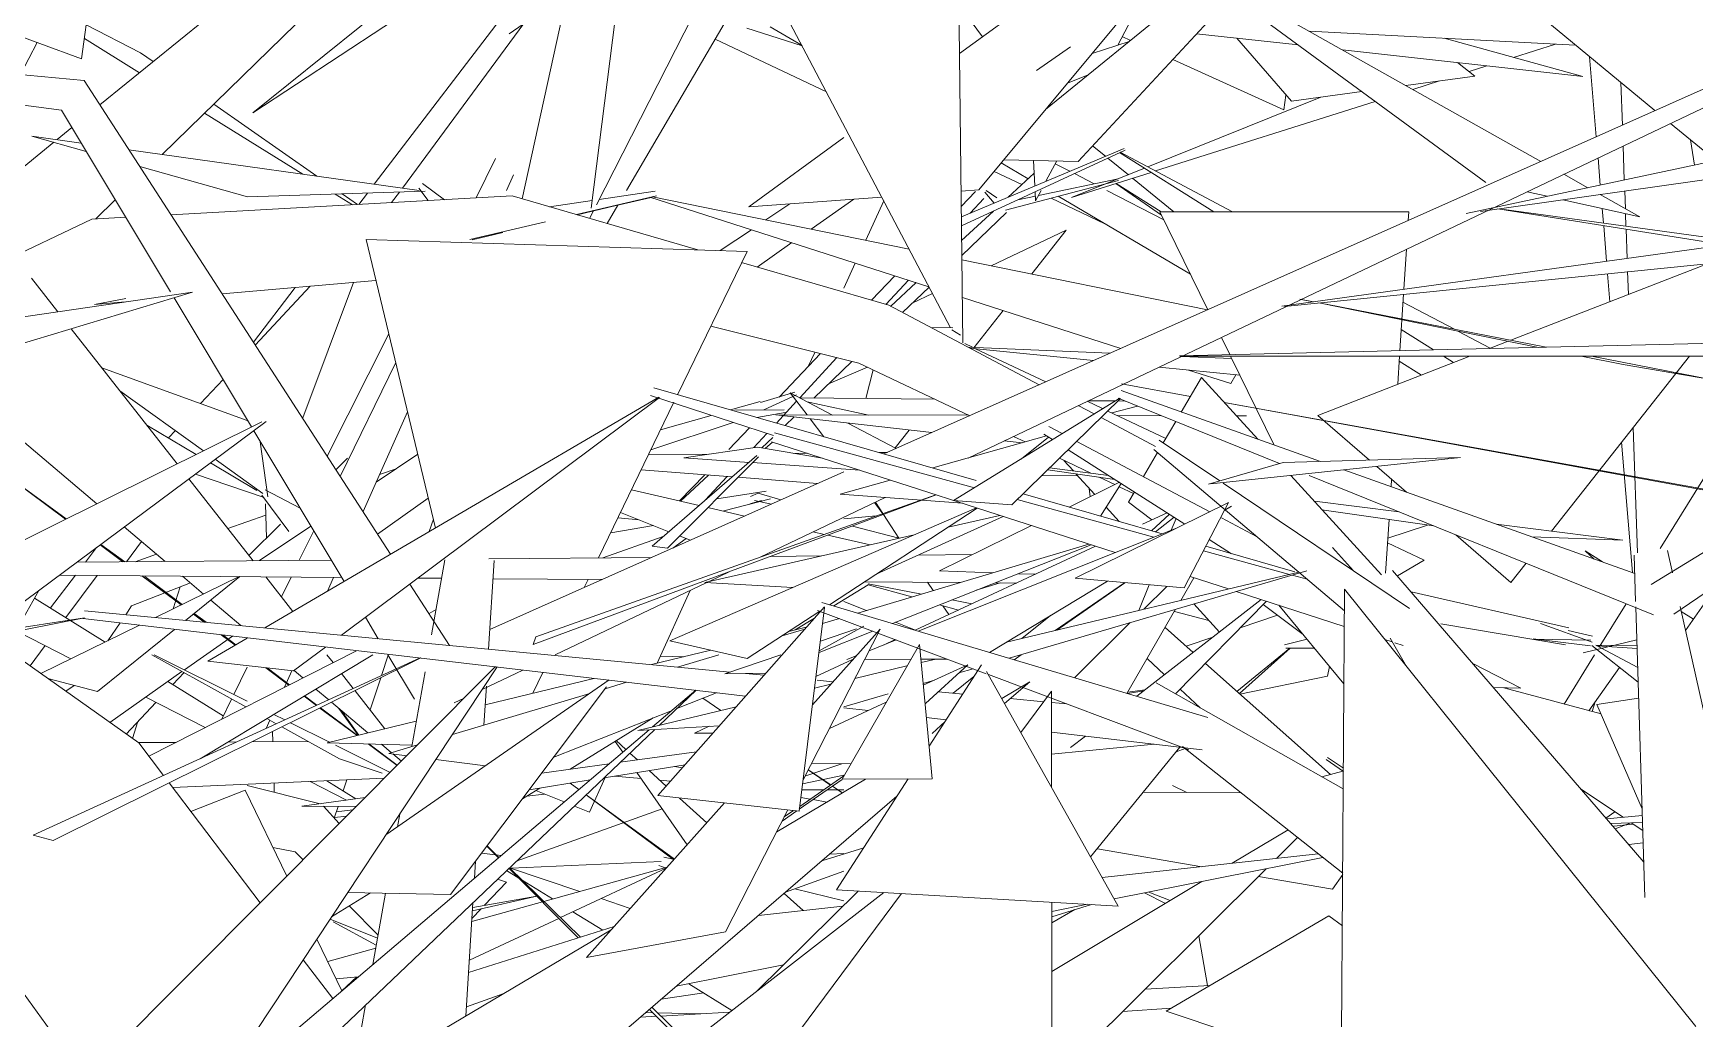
# Model space of a CAD drawing. Header units: millimetres. Extents: x 78096 to 288885, y -20632 to 149556.
# Drawn here: x 251106.8 to 251387.7, y 94520.3 to 94686.9 of the extents above; entities that cross this region are included whole.
import ezdxf

# ---------------------------------------------------------------- set-up
doc = ezdxf.new("R2010")
doc.units = ezdxf.units.MM
doc.layers.add('G-IMPT', color=8, linetype='Continuous', lineweight=9)
doc.layers.add('L-PLNT', color=71, linetype='Continuous', lineweight=9)

# ---------------------------------------------------------------- blocks, each defined once
blk = doc.blocks.new('ZZ-V - Tree Broadleaf 1 - 3dtree rotund SIMPLU-4826059-TOMH A-A')
at = {"layer": 'G-IMPT'}
for p, q in [((25717.16, 94688.39), (25554.16, 94615.78)), ((25415.14, 94673.89), (25325.73, 94685.54)), ((25418.95, 94678.91), (25326.8, 94687.66)), ((25718.11, 94686.41), (25568.38, 94615.09)), ((25418.95, 94678.91), (25470.75, 94598.82)), ((25415.14, 94673.89), (25433.52, 94643.21)), ((25652.57, 94656.45), (25697.34, 94665.91)), ((25731.56, 94667.6), (25655.01, 94656.79)), ((25696.26, 94651.12), (25657.95, 94657.21)), ((25699.46, 94651.57), (25659.03, 94657.1)), ((25761.51, 94654.85), (25621.86, 94640.73)), ((25714.79, 94653.69), (25621.43, 94640.77)), ((25359.49, 94631.82), (25437.24, 94643.13)), ((25362.41, 94620.52), (25437.24, 94643.13)), ((25434.14, 94642.19), (25447.22, 94620.35)), ((25626.8, 94641.52), (25624.46, 94641.97)), ((25626.74, 94641.51), (25624.71, 94641.92)), ((25664.81, 94633.79), (25627.66, 94641.32)), ((25666.11, 94633.82), (25628.91, 94641.1)), ((25713.04, 94634.91), (25604.1, 94632.38)), ((25746.13, 94632.33), (25604.17, 94632.31)), ((25679.12, 94630.89), (25672.05, 94632.32)), ((25693.92, 94628.38), (25673.76, 94632.32)), ((25693.92, 94628.38), (25679.12, 94630.89)), ((25605.98, 94625.5), (25594.32, 94627.63)), ((25594.32, 94627.63), (25605.99, 94625.52)), ((25611.69, 94624.49), (25706.27, 94607.41)), ((25706.05, 94607.28), (25611.71, 94624.46)), ((25448.96, 94621.22), (25319.15, 94556.7)), ((25401.45, 94585.4), (25449.72, 94621.28)), ((25447.61, 94619.71), (25462.88, 94594.22)), ((25547.4, 94612.77), (25487.54, 94586.1)), ((25593.2, 94611.47), (25581.86, 94613.12)), ((25592.12, 94612.16), (25582.15, 94613.41)), ((25554.36, 94608.41), (25533.23, 94598.35)), ((25641.23, 94605.99), (25626.92, 94607.79)), ((25647.11, 94603.61), (25628.21, 94606.36)), ((25679.07, 94601.23), (25657.66, 94603.92)), ((25663.66, 94601.79), (25679.07, 94601.23)), ((25514.92, 94598.3), (25487.36, 94598.07)), ((25543.59, 94598.54), (25535.02, 94598.47)), ((25569.15, 94598.76), (25559.93, 94598.68)), ((25462.47, 94594.9), (25414.76, 94595.3)), ((25460.71, 94597.84), (25417.71, 94597.48)), ((25479.95, 94597.88), (25477.69, 94585.18)), ((25488.26, 94597.78), (25487.33, 94582.78)), ((25528.11, 94595.91), (25524.6, 94594.23)), ((25411.27, 94592.7), (25407.76, 94586.36)), ((25431.01, 94588.13), (25445.16, 94595.05)), ((25445.29, 94595.04), (25436.11, 94587.64)), ((25474.01, 94593.79), (25480.72, 94583.41)), ((25479.4, 94594.76), (25475.36, 94594.8)), ((25506.48, 94594.54), (25488.07, 94594.69)), ((25524.2, 94594.04), (25498.57, 94581.83)), ((25567.02, 94594.04), (25550.9, 94594.17)), ((25573.8, 94593.98), (25569.77, 94592.73)), ((25576.56, 94593.96), (25572.97, 94593.99)), ((25411.64, 94578.65), (25428.33, 94586.81)), ((25466.5, 94588.18), (25468.68, 94584.55)), ((25428.19, 94566.93), (25402.79, 94584.92)), ((25434.22, 94586.12), (25421.2, 94575.64)), ((25538.06, 94585.76), (25541.03, 94586.48)), ((25601.68, 94586.43), (25606.43, 94582.21)), ((25429.89, 94564.68), (25465, 94582.52)), ((25467.78, 94581.83), (25438.54, 94564.25)), ((25470.31, 94581.83), (25474.81, 94574.32)), ((25514.86, 94580.17), (25524.9, 94582.59)), ((25598.64, 94581.19), (25601.59, 94578.45)), ((25476.58, 94578.96), (25474.32, 94566.3)), ((25493.09, 94579.23), (25486.23, 94575.96)), ((25608.51, 94580.37), (25629.65, 94561.58)), ((25412.81, 94577.82), (25421.2, 94575.64)), ((25486.95, 94576.52), (25486.54, 94569.95)), ((25486.75, 94573.39), (25505.11, 94577.82)), ((25595.32, 94575.28), (25598.07, 94575.72)), ((25595.34, 94575.5), (25598.31, 94575.91)), ((25604.23, 94576), (25607.6, 94572.87)), ((25483.2, 94574.51), (25481.48, 94573.69)), ((25460.01, 94566.94), (25475.08, 94570.58)), ((25432.36, 94561.42), (25428.19, 94566.93)), ((25460.01, 94566.94), (25474.37, 94566.55)), ((25509.59, 94563.66), (25522.47, 94565.43)), ((25605.07, 94565.97), (25603.55, 94565.42)), ((25496.31, 94561.82), (25507.71, 94563.4)), ((25506.85, 94561.05), (25520.54, 94563.25)), ((25448.71, 94539.88), (25433.31, 94560.17)), ((25494.2, 94559.02), (25504.5, 94560.67)), ((25455.73, 94556.22), (25466.45, 94557.7)), ((25464.96, 94556.2), (25455.73, 94556.22)), ((25472.29, 94554.89), (25471.9, 94552.72)), ((25613.05, 94546.57), (25622.47, 94552.22)), ((25620.51, 94547.4), (25624.08, 94550.95)), ((25543.65, 94546.97), (25550.73, 94549.21)), ((25591.06, 94544.15), (25627.59, 94548.18)), ((25628.35, 94547.57), (25593.08, 94540.54)), ((25485.11, 94546.91), (25484.93, 94544.05)), ((25547.4, 94545.23), (25537.49, 94541.67)), ((25582.55, 94509.63), (25618.76, 94545.66)), ((25582.53, 94528.28), (25607.92, 94543.5)), ((25469.9, 94541.51), (25467.75, 94529.45)), ((25484.68, 94539.93), (25483.49, 94520.75)), ((25532.93, 94537.75), (25547.21, 94539.32)), ((25588.58, 94539.64), (25582.52, 94538.44)), ((25483.95, 94528.1), (25508.54, 94535.88)), ((25419.12, 94510.17), (25403.18, 94532.23)), ((25460.99, 94523.7), (25456, 94530.28)), ((25537.15, 94529.39), (25519.05, 94525.79)), ((25466.54, 94522.65), (25460.1, 94486.54)), ((25489.92, 94524.56), (25483.58, 94522.28))]:
    blk.add_line(p, q, dxfattribs=at)
blk = doc.blocks.new('ZZ-V - Tree Broadleaf 1 - 3dtree rotund SIMPLU-4826034-TOMH A-A')
at = {"layer": 'G-IMPT'}
for p, q in [((25760.27, 94640.43), (25683.87, 94593.72)), ((25515.28, 94626.94), (25569.76, 94611.3)), ((25594.25, 94626.49), (25627.96, 94614.5)), ((25607.85, 94628.7), (25604.43, 94622.87)), ((25607.85, 94628.7), (25617.36, 94618.27)), ((25449.47, 94586.38), (25516.12, 94625.36)), ((25462.43, 94585.15), (25516.23, 94625.32)), ((25514.67, 94625.64), (25535.48, 94618.88)), ((25565.92, 94607.89), (25594.01, 94625.21)), ((25575.78, 94607.18), (25594.15, 94625.15)), ((25593.77, 94625.2), (25621.05, 94614.15)), ((25582.03, 94620.41), (25584.29, 94619.22)), ((25603.49, 94621.26), (25601.37, 94617.64)), ((25534.07, 94616.72), (25535.31, 94617.79)), ((25535.14, 94617.84), (25593.27, 94599.11)), ((25535.63, 94619.34), (25569.44, 94610.06)), ((25562.43, 94613.41), (25581.64, 94618.83)), ((25581.95, 94618.63), (25577.42, 94614.98)), ((25581.18, 94619.13), (25582.63, 94618.2)), ((25586.75, 94617.91), (25609.25, 94606.02)), ((25600.69, 94618.1), (25610.92, 94611.22)), ((25514.95, 94600.18), (25532.67, 94615.51)), ((25532.94, 94615.32), (25517.59, 94599.88)), ((25520.31, 94615.15), (25532.77, 94616.94)), ((25520.31, 94615.15), (25531.35, 94614.36)), ((25532.77, 94616.94), (25543.78, 94615.06)), ((25585.31, 94616.5), (25605.03, 94603.93)), ((25600.4, 94616), (25598.03, 94611.95)), ((25599.78, 94616.52), (25632, 94589.27)), ((25651.6, 94615.16), (25609.44, 94610.71)), ((25621.62, 94614.32), (25651.6, 94615.16)), ((25726.22, 94615.16), (25687.69, 94588.67)), ((25531.95, 94614.32), (25550.1, 94613.02)), ((25621.62, 94614.32), (25609.03, 94610.67)), ((25622.95, 94612.14), (25638.26, 94595.35)), ((25626.06, 94612.13), (25684.27, 94588.57)), ((25631.93, 94613.08), (25681.08, 94595.59)), ((25546.74, 94608.97), (25555.22, 94611.37)), ((25585.46, 94606.8), (25593.96, 94610.99)), ((25590.76, 94605.28), (25594.28, 94610.78)), ((25596.51, 94609.36), (25595.49, 94607.63)), ((25611.49, 94610.83), (25643.01, 94589.64)), ((25563, 94608.86), (25494.88, 94583.57)), ((25495.29, 94584.89), (25562.94, 94608.88)), ((25517.98, 94584.16), (25569.79, 94606.68)), ((25569.93, 94606.63), (25544.97, 94590.29)), ((25546.74, 94608.97), (25567.41, 94607.44)), ((25565.92, 94607.89), (25575.78, 94607.18)), ((25576.69, 94608.07), (25599.81, 94601.72)), ((25577.68, 94609.03), (25601.21, 94602.28)), ((25586.48, 94594.76), (25612.4, 94607.57)), ((25599.44, 94604.64), (25595.49, 94607.63)), ((25604.91, 94593.13), (25612.4, 94607.57)), ((25611.69, 94606.21), (25612.9, 94606.94)), ((25552.87, 94595.46), (25574.29, 94605.23)), ((25563.54, 94596), (25579.11, 94603.67)), ((25565, 94603.4), (25573.77, 94605.39)), ((25597.86, 94603.9), (25602.03, 94605.85)), ((25602.41, 94605.6), (25599.38, 94602.8)), ((25600.07, 94602.6), (25603.2, 94605.1)), ((25602.73, 94602.88), (25603.54, 94604.88)), ((25611.21, 94604.98), (25617.14, 94601.84)), ((25523.85, 94594.06), (25559.25, 94602.1)), ((25559.95, 94585.83), (25603.64, 94603.25)), ((25609.15, 94601.31), (25612.91, 94598.92)), ((25514.95, 94600.18), (25517.59, 94599.88)), ((25549.74, 94588.87), (25588.78, 94600.55)), ((25555.58, 94587.13), (25589.17, 94600.39)), ((25559.44, 94585.98), (25589.91, 94600.19)), ((25608.17, 94599.42), (25622.73, 94595.42)), ((25608.56, 94600.17), (25623.61, 94595.85)), ((25630, 94599.98), (25633.56, 94596)), ((25680.98, 94598.67), (25681.23, 94590.81)), ((25686.62, 94599.47), (25687.47, 94595.67)), ((25572.53, 94595.69), (25563.54, 94596)), ((25574.89, 94583.97), (25624.29, 94595.8)), ((25575.3, 94581.25), (25625.64, 94596.03)), ((25579.73, 94595.44), (25576.89, 94595.54)), ((25623.17, 94595.3), (25625.69, 94594.61)), ((25682.61, 94546.78), (25640.14, 94596.1)), ((25538.73, 94593.18), (25523.85, 94594.06)), ((25572.01, 94582.23), (25591.95, 94594.28)), ((25594.84, 94594.02), (25583.09, 94585.93)), ((25583.37, 94586), (25594.9, 94594.02)), ((25586.48, 94594.76), (25604.91, 94593.13)), ((25597.25, 94589.32), (25599, 94593.66)), ((25598.08, 94589.52), (25602, 94593.39)), ((25606.54, 94594.83), (25604.34, 94591.02)), ((25605.9, 94595.04), (25612.39, 94592.95)), ((25613.7, 94592.52), (25631.98, 94586.63)), ((25632.02, 94592.91), (25631.53, 94517.5)), ((25691.42, 94518.99), (25632.02, 94592.91)), ((25515.92, 94558.01), (25544.08, 94589.94)), ((25539.81, 94555.39), (25544.13, 94589.84)), ((25543.68, 94590.68), (25608.91, 94571.23)), ((25603.47, 94589.52), (25595.23, 94575.3)), ((25596.89, 94574.81), (25617.95, 94591.15)), ((25603.46, 94575.22), (25618.81, 94590.88)), ((25625.01, 94585.27), (25618.29, 94590.35)), ((25631.92, 94576.93), (25620.93, 94590.19)), ((25681.25, 94589.93), (25682.8, 94540.81)), ((25688.74, 94590), (25707.16, 94507.99)), ((25385.65, 94581.61), (25419, 94588.05)), ((25386.73, 94583.16), (25419, 94588.07)), ((25418.7, 94587.94), (25530.74, 94574.81)), ((25419, 94589.27), (25528.17, 94578.91)), ((25543.31, 94589.2), (25531.06, 94581.19)), ((25542.93, 94589.34), (25571.45, 94578.63)), ((25543.79, 94587.09), (25546.65, 94587.94)), ((25577.47, 94584.58), (25582.34, 94588.47)), ((25586.36, 94577.95), (25595.79, 94587.26)), ((25439.84, 94580.74), (25446.49, 94584.63)), ((25495.29, 94584.89), (25494.88, 94583.57)), ((25517.98, 94584.16), (25531.06, 94581.19)), ((25536.95, 94585.04), (25540.77, 94586.18)), ((25540.46, 94560.6), (25553.51, 94586.17)), ((25553.5, 94586.17), (25542.07, 94573.38)), ((25543.18, 94582.23), (25552.28, 94585.83)), ((25543.21, 94582.47), (25550.78, 94586.65)), ((25543.42, 94584.13), (25549.5, 94586.21)), ((25551.64, 94582.51), (25556.24, 94584.34)), ((25554.2, 94583.53), (25556.07, 94584.4)), ((25638.84, 94584.42), (25640.06, 94584.03)), ((25642.51, 94579.85), (25639.72, 94584.61)), ((25640.54, 94583.87), (25641.96, 94583.41)), ((25410.35, 94551.34), (25475.77, 94581.3)), ((25413.71, 94550.45), (25475.89, 94581.29)), ((25454.32, 94579.09), (25459.74, 94583.13)), ((25519.28, 94579.75), (25526.23, 94581.83)), ((25527.28, 94578.61), (25536.72, 94581.83)), ((25560.14, 94583.58), (25547.09, 94560.79)), ((25547.91, 94581.02), (25549.46, 94581.64)), ((25550.89, 94581.04), (25558.71, 94581.08)), ((25562.31, 94560.86), (25560.14, 94583.58)), ((25560.38, 94581.09), (25564.84, 94581.11)), ((25560.44, 94580.51), (25562.91, 94581.1)), ((25576.17, 94580.99), (25577.38, 94581.83)), ((25413, 94504.04), (25488.48, 94579.82)), ((25439.76, 94505.75), (25488.77, 94579.78)), ((25439.84, 94580.74), (25454.32, 94579.09)), ((25527.28, 94578.61), (25534.18, 94578.72)), ((25530.76, 94578.66), (25533.87, 94578.37)), ((25542.67, 94578.15), (25548.83, 94581.03)), ((25549.25, 94577.83), (25558.05, 94579.94)), ((25568.32, 94580.13), (25560.8, 94576.67)), ((25561.2, 94573.57), (25568.32, 94580.13)), ((25561.79, 94566.36), (25570.67, 94580.14)), ((25566.83, 94578.76), (25569.23, 94579.46)), ((25593.75, 94539.34), (25571.52, 94579.02)), ((25571.81, 94578.49), (25605.68, 94565.77)), ((25661.84, 94576.16), (25653.7, 94580.35)), ((25469.95, 94551.36), (25507.7, 94577.58)), ((25480.88, 94541.28), (25507.25, 94576.39)), ((25507.01, 94576.08), (25510.64, 94577.17)), ((25515.05, 94569.64), (25522.38, 94575.86)), ((25522.4, 94575.86), (25516.14, 94569.9)), ((25542.42, 94576.19), (25545.18, 94576.85)), ((25542.89, 94577.51), (25545.54, 94577.26)), ((25560.77, 94576.98), (25562.7, 94577.55)), ((25563.36, 94575.57), (25567.47, 94575.18)), ((25565.86, 94575.33), (25569.38, 94578.13)), ((25574.07, 94574.46), (25578.83, 94577.28)), ((25574.56, 94573.59), (25578.83, 94577.28)), ((25577.31, 94568.68), (25582.48, 94575.65)), ((25582.5, 94559.42), (25582.48, 94575.65)), ((25600.17, 94577.08), (25631.8, 94559.14)), ((25661.84, 94576.16), (25657.22, 94576.27)), ((25481.2, 94568.36), (25504.43, 94575.31)), ((25512.54, 94569.04), (25529.15, 94573.02)), ((25519.12, 94572.73), (25525.84, 94575.39)), ((25554.53, 94573.79), (25544.94, 94569.37)), ((25547.4, 94573.05), (25554.85, 94575.24)), ((25547.4, 94572.86), (25551.48, 94572.38)), ((25575.51, 94574.42), (25581.17, 94573.88)), ((25582.49, 94573.76), (25585.07, 94573.51)), ((25674.69, 94573.45), (25681.74, 94574.47)), ((25674.69, 94573.45), (25682.33, 94555.77)), ((25498.34, 94564.53), (25518.33, 94572.42)), ((25512.54, 94569.04), (25526.35, 94569.84)), ((25561.32, 94571.23), (25564.67, 94570.84)), ((25564.49, 94570.55), (25562.29, 94568.52)), ((25427.46, 94495.22), (25514.48, 94569.15)), ((25515.41, 94569.2), (25435.93, 94493.49)), ((25522.12, 94568.57), (25524.63, 94569.74)), ((25522.12, 94568.57), (25525.23, 94568.56)), ((25582.49, 94568.75), (25607.93, 94565.77)), ((25585.71, 94566.13), (25588.22, 94568.08)), ((25470.47, 94565.14), (25475.31, 94566.59)), ((25473.48, 94564.76), (25470.47, 94565.14)), ((25582.5, 94565.04), (25599.91, 94566.71)), ((25589.1, 94547.64), (25604.19, 94566.21)), ((25604.64, 94566.3), (25631.71, 94544.92)), ((25629.14, 94564.44), (25631.82, 94562.68)), ((25486.78, 94563.05), (25478.4, 94564.13)), ((25548.57, 94563.39), (25541.94, 94563.49)), ((25628.21, 94561.18), (25631.71, 94562.15)), ((25628.92, 94564.13), (25631.82, 94562.07)), ((25536.03, 94551.9), (25551.05, 94560.81)), ((25539.85, 94555.71), (25547.09, 94560.75)), ((25547.4, 94561.36), (25539.91, 94556.2)), ((25546.15, 94542.1), (25558.23, 94560.84)), ((25562.31, 94560.86), (25547.09, 94560.79)), ((25527.22, 94556.77), (25503.87, 94530.65)), ((25503.96, 94512.79), (25556.33, 94557.9)), ((25515.92, 94558.01), (25539.81, 94555.39)), ((25527.39, 94534.98), (25537.91, 94555.59)), ((25536.94, 94553.69), (25539.44, 94555.43)), ((25538.87, 94555.49), (25537.31, 94554.41)), ((25682.37, 94554.65), (25676.3, 94554.11)), ((25682.4, 94553.48), (25676.98, 94553.32)), ((25410.35, 94551.34), (25413.71, 94550.45)), ((25532.65, 94524.95), (25549.81, 94541.89)), ((25546.15, 94542.1), (25593.75, 94539.34)), ((25463.52, 94541.64), (25480.88, 94541.28)), ((25518.19, 94513.73), (25554.15, 94541.64)), ((25531.1, 94506.44), (25557.11, 94541.47)), ((25582.56, 94506.95), (25582.52, 94539.99)), ((25601.88, 94521.59), (25629.35, 94537.69)), ((25629.35, 94537.69), (25631.65, 94536.01)), ((25472.98, 94514.52), (25508.02, 94535.3)), ((25527.39, 94534.98), (25503.87, 94530.65)), ((25601.88, 94521.59), (25669.57, 94498.96))]:
    blk.add_line(p, q, dxfattribs=at)
blk = doc.blocks.new('ZZ-V - Tree Broadleaf 2 - 3dtree rotund SIMPLU-4826084-TOMH A-A')
at = {"layer": 'G-IMPT'}
for p, q in [((25487.65, 94728.43), (25421.62, 94674.79)), ((25481.84, 94714.86), (25432.14, 94666.43)), ((25570.2, 94660.44), (25599.96, 94696.28)), ((25581.46, 94674), (25608.77, 94696.23)), ((25500.79, 94694.5), (25493.02, 94658.9)), ((25583.81, 94695.75), (25566.91, 94683.46)), ((25510.65, 94660.34), (25529.46, 94692.47)), ((25586.99, 94665.24), (25612.92, 94693.18)), ((25593.67, 94684.89), (25597.82, 94692.77)), ((25419.29, 94688.32), (25428.5, 94683.59)), ((25408.19, 94679.93), (25411, 94685.35)), ((25418.98, 94686), (25428.3, 94680.22)), ((25613.81, 94686.08), (25623.04, 94675.4)), ((25667.7, 94685.08), (25660.61, 94682.83)), ((25430.63, 94682.11), (25428.5, 94683.59)), ((25673.46, 94682.93), (25674.58, 94669.42)), ((25654.07, 94679.68), (25642.4, 94678.07)), ((25654.07, 94679.68), (25651.1, 94681.95)), ((25656.1, 94681.4), (25653.07, 94680.44)), ((25634.93, 94677.04), (25623.04, 94675.4)), ((25648.05, 94678.85), (25643.56, 94677.42)), ((25678.74, 94678.58), (25678.99, 94671.38)), ((25458.26, 94662.77), (25440.87, 94674.94)), ((25627.99, 94676.08), (25598.76, 94664.31)), ((25637.18, 94675.39), (25600.07, 94663.62)), ((25416.89, 94670.96), (25414.38, 94668.92)), ((25439.3, 94673.41), (25455.94, 94663.1)), ((25413.83, 94668.47), (25370.72, 94633.45)), ((25547.4, 94669.27), (25531.31, 94657.56)), ((25690.5, 94668.89), (25691.2, 94664.61)), ((25594.78, 94667.44), (25567.24, 94655.87)), ((25594.93, 94667.12), (25567.26, 94654.34)), ((25574.42, 94665.52), (25586.99, 94665.24)), ((25579.42, 94665.41), (25579.66, 94661.09)), ((25581.55, 94661.88), (25583.36, 94665.32)), ((25609.92, 94656.74), (25594, 94666.75)), ((25613.06, 94656.73), (25594.09, 94666.78)), ((25674.88, 94665.82), (25675.26, 94661.24)), ((25679.12, 94667.84), (25679.32, 94662.1)), ((25579.54, 94663.24), (25575.18, 94659.2)), ((25598.23, 94664.09), (25585.88, 94659.12)), ((25599.34, 94663.39), (25585.88, 94659.12)), ((25461.41, 94659.71), (25464.33, 94657.9)), ((25465.15, 94657.95), (25462.58, 94659.75)), ((25570.2, 94660.44), (25567.19, 94660.22)), ((25567.22, 94657.61), (25569.63, 94660.13)), ((25571.23, 94660.02), (25572.77, 94658.19)), ((25571.41, 94660.32), (25573.23, 94659.1)), ((25574.69, 94656.99), (25593.8, 94661.99)), ((25579.72, 94660.11), (25579.8, 94658.57)), ((25579.8, 94658.57), (25580.74, 94660.34)), ((25593.74, 94662.3), (25580.28, 94659.48)), ((25593.34, 94661.48), (25601.1, 94656.16)), ((25601.01, 94656.74), (25593.42, 94661.51)), ((25679.39, 94660.24), (25679.5, 94657.23)), ((25424.22, 94658.72), (25420.93, 94655.51)), ((25507.37, 94654.74), (25509.19, 94657.85)), ((25553.78, 94659.22), (25531.31, 94657.56)), ((25551.08, 94651.92), (25554.12, 94658.59)), ((25568.73, 94656.49), (25571.04, 94658.99)), ((25579.76, 94659.37), (25576.8, 94658.75)), ((25675.59, 94657.27), (25675.79, 94654.81)), ((25572.65, 94656.85), (25567.29, 94651.88)), ((25574.87, 94656.59), (25567.32, 94649.32)), ((25675.83, 94654.37), (25676.32, 94648.37)), ((25679.53, 94656.39), (25679.6, 94654.28)), ((25584.94, 94653.59), (25572.28, 94647.6)), ((25584.94, 94653.59), (25579.14, 94646.21)), ((25679.62, 94653.77), (25679.8, 94648.85)), ((25547.4, 94643.83), (25549.32, 94648.05)), ((25552.06, 94641.76), (25556.02, 94645.9)), ((25676.5, 94646.26), (25676.89, 94641.52)), ((25679.88, 94646.6), (25680.01, 94642.74)), ((25447.88, 94634.19), (25457.17, 94644.15)), ((25464.51, 94644.78), (25455.91, 94621.91)), ((25554.48, 94641.05), (25558.29, 94645.17)), ((25559.6, 94644.75), (25555.25, 94640.72)), ((25561.8, 94644), (25557.3, 94639.68)), ((25562.37, 94642.91), (25559.02, 94641.33)), ((25650.6, 94636.86), (25641.9, 94641.47)), ((25574.29, 94640.03), (25569.33, 94633.71)), ((25470.44, 94636.11), (25460.03, 94615.41)), ((25647.07, 94633.38), (25641.6, 94636.82)), ((25656.65, 94633.65), (25651.17, 94636.55)), ((25536.43, 94625.41), (25543.45, 94632.75)), ((25539.92, 94625.28), (25546.19, 94632.07)), ((25541.37, 94630.57), (25542.45, 94632.95)), ((25650.46, 94631.24), (25648.76, 94632.32)), ((25421.96, 94630.32), (25446.49, 94621.45)), ((25548.74, 94631.44), (25542.29, 94625.23)), ((25544.76, 94627.61), (25551.37, 94630.45)), ((25552.34, 94629.99), (25551.12, 94625.15)), ((25645.01, 94629.12), (25641.26, 94631.48)), ((25424.98, 94626.47), (25439.11, 94616.32)), ((25438.63, 94624.29), (25442.43, 94628.35)), ((25539.11, 94626.2), (25533.28, 94624.48)), ((25541.18, 94622.37), (25538.29, 94626.14)), ((25538.29, 94626.14), (25545.46, 94622.36)), ((25533.21, 94624.66), (25528.19, 94623.23)), ((25537.31, 94623.25), (25528.95, 94623.21)), ((25539.37, 94625.77), (25533.86, 94623.23)), ((25535.98, 94621), (25539.39, 94624.7)), ((25562.78, 94625.03), (25539.97, 94625.26)), ((25551.63, 94622.35), (25541.18, 94624.62)), ((25593.24, 94624.74), (25588.74, 94624.78)), ((25597.03, 94623.88), (25592.66, 94622.72)), ((25594.94, 94624.72), (25593.73, 94624.74)), ((25429.53, 94620.67), (25437.87, 94615.71)), ((25528.65, 94621.1), (25514.76, 94616.49)), ((25524.93, 94622.31), (25516.4, 94619.87)), ((25537.47, 94622.8), (25532.66, 94621.95)), ((25568.51, 94622.32), (25535.89, 94622.38)), ((25535.89, 94622.38), (25562.27, 94619.39)), ((25538.97, 94622.04), (25537.45, 94620.58)), ((25544, 94618.7), (25541.67, 94621.73)), ((25548.04, 94621.01), (25556.23, 94616.7)), ((25601.05, 94622.25), (25593.63, 94622.26)), ((25615.43, 94622.22), (25613.75, 94622.22)), ((25433.21, 94618.48), (25434.38, 94619.72)), ((25448.73, 94617.84), (25449.98, 94608.52)), ((25527.96, 94616.56), (25531.44, 94620.19)), ((25532.15, 94616.85), (25534.35, 94619.24)), ((25535.38, 94618.58), (25533.54, 94616.81)), ((25558.43, 94619.83), (25556.05, 94616.79)), ((25574.5, 94618), (25577.5, 94617.66)), ((25678.86, 94617.77), (25680.68, 94595.73)), ((25680.81, 94620.25), (25681.57, 94599.06)), ((25441.12, 94614.89), (25449.17, 94609.1)), ((25463.49, 94615.07), (25461.51, 94613.11)), ((25524.44, 94615.74), (25514.34, 94615.64)), ((25541.15, 94615.9), (25538.95, 94615.88)), ((25554.74, 94616.04), (25553.31, 94616.02)), ((25437.76, 94612.39), (25449.24, 94608.49)), ((25440.29, 94614.27), (25448.14, 94609.61)), ((25468.89, 94612.29), (25471.71, 94613.29)), ((25528.51, 94611.91), (25513.12, 94613.12)), ((25519.61, 94607.83), (25523.87, 94612.27)), ((25524.52, 94612.22), (25519.74, 94607.79)), ((25523.92, 94607.94), (25527.65, 94611.98)), ((25449.57, 94609.73), (25455.45, 94606.62)), ((25522.91, 94607.07), (25511.47, 94609.7)), ((25534.25, 94609.51), (25525.89, 94608.22)), ((25542.93, 94610.78), (25529.48, 94611.83)), ((25449, 94608.82), (25453.56, 94602.65)), ((25449.6, 94607.36), (25449.78, 94601.57)), ((25530.61, 94605.29), (25524.4, 94606.72)), ((25534.99, 94608.17), (25527.08, 94606.14)), ((25531.49, 94607.36), (25533.44, 94607.89)), ((25532.89, 94609.13), (25531.6, 94608.56)), ((25535.13, 94607.3), (25532.25, 94607.91)), ((25536.75, 94608.02), (25532.89, 94609.13)), ((25553.99, 94605.67), (25552.55, 94607.55)), ((25443.26, 94603.15), (25449.66, 94605.43)), ((25452.17, 94603.93), (25446.8, 94598.64)), ((25477.29, 94602.65), (25477.98, 94604.74)), ((25515.19, 94603.67), (25507.96, 94602.47)), ((25509.18, 94604.98), (25512.78, 94604.63)), ((25509.62, 94605.89), (25517.78, 94602.63)), ((25547.4, 94604.83), (25552.85, 94605.3)), ((25556.69, 94601.52), (25548.84, 94603.6)), ((25506.61, 94598.23), (25516.86, 94601.84)), ((25518.46, 94599.88), (25520.7, 94601.47)), ((25519.61, 94601.91), (25521.4, 94601.19)), ((25544.07, 94602.19), (25542.21, 94602.62)), ((25551.81, 94600.41), (25544.67, 94602.05)), ((25427.59, 94597.57), (25431.17, 94598.84)), ((25672.68, 94599.38), (25674.25, 94598.02)), ((25672.68, 94599.38), (25675.64, 94597.52)), ((25415.87, 94588.11), (25421.17, 94595.24)), ((25426.96, 94590.08), (25436.9, 94594)), ((25521.42, 94592.72), (25515.82, 94580.4)), ((25551.51, 94593.68), (25545.69, 94590.08)), ((25551.5, 94593.8), (25560.48, 94592.08)), ((25558.88, 94591.6), (25551.51, 94593.68)), ((25425.97, 94588.61), (25426.96, 94590.08)), ((25547.4, 94590.81), (25551.18, 94589.3)), ((25566.75, 94589.39), (25563.57, 94590.28)), ((25565.63, 94591.1), (25569.02, 94590.45)), ((25422.98, 94584.2), (25425.03, 94587.22)), ((25477.25, 94588.78), (25478.45, 94589.46)), ((25542.4, 94588.04), (25539.15, 94586.03)), ((25556.11, 94587.34), (25559.48, 94585.99)), ((25609.09, 94587.63), (25603.27, 94589.17)), ((25688.93, 94589.15), (25690.99, 94587.86)), ((25409.82, 94579.94), (25412.36, 94583.37)), ((25469.21, 94578.3), (25470.36, 94581.75)), ((25435.83, 94578.81), (25433.95, 94576.81)), ((25467.29, 94572.5), (25469.08, 94577.91)), ((25431.09, 94573.78), (25426.06, 94568.43)), ((25526.58, 94572.4), (25523.52, 94574.47)), ((25526.59, 94572.4), (25523.52, 94574.47)), ((25673.9, 94572.22), (25674.4, 94573.88)), ((25515.15, 94571.17), (25501.13, 94562.49)), ((25450.78, 94568.83), (25450.83, 94567.13)), ((25510.01, 94565.35), (25508.73, 94567.19)), ((25508.91, 94567.31), (25510.55, 94565.81)), ((25511.22, 94565.21), (25512.48, 94564.06)), ((25520.91, 94549.71), (25512.39, 94561.94)), ((25514.44, 94562.27), (25517.35, 94559.63)), ((25545.14, 94559.8), (25541.36, 94562.36)), ((25545.16, 94559.82), (25541.37, 94562.38)), ((25451.05, 94560.15), (25451.1, 94558.57)), ((25462.74, 94558.81), (25463.36, 94560.68)), ((25495.98, 94559.3), (25493.06, 94557.49)), ((25495.3, 94558.88), (25500.11, 94556.95)), ((25502.57, 94559.03), (25501.09, 94560.12)), ((25501.13, 94560.13), (25502.6, 94559.06)), ((25507.03, 94561.08), (25504.37, 94555.23)), ((25547.1, 94558.47), (25545.44, 94559.6)), ((25547.13, 94558.49), (25545.46, 94559.62)), ((25605.37, 94558.56), (25602.93, 94559.72)), ((25461.22, 94554.23), (25461.88, 94556.2)), ((25501.82, 94556.26), (25504.37, 94555.23)), ((25518.62, 94547.15), (25503.79, 94558.13)), ((25503.83, 94558.17), (25518.75, 94547.3)), ((25519.57, 94557.61), (25524.2, 94553.39)), ((25489, 94547.51), (25487.04, 94549.48)), ((25489.08, 94547.57), (25487.08, 94549.53)), ((25502.48, 94533.96), (25490.77, 94545.73)), ((25502.84, 94534.07), (25490.86, 94545.82)), ((25467.33, 94541.56), (25460.78, 94537.51)), ((25495.48, 94541), (25484.59, 94538.54)), ((25495.46, 94541.02), (25484.63, 94539.13)), ((25537.28, 94541.49), (25540.48, 94538.58)), ((25460.54, 94537.14), (25468.54, 94533.89)), ((25468.34, 94532.76), (25461.06, 94536.69)), ((25608.85, 94525.89), (25607.38, 94534.33)), ((25521.21, 94516.07), (25514.92, 94522.23)), ((25520.69, 94515.67), (25514.51, 94521.88))]:
    blk.add_line(p, q, dxfattribs=at)
blk = doc.blocks.new('ZZ-V - Tree Broadleaf 2 - 3dtree rotund SIMPLU-4826109-TOMH A-A')
at = {"layer": 'G-IMPT'}
for p, q in [((25556.24, 94757.32), (25505.56, 94657.92)), ((25516.99, 94753.93), (25504.65, 94657.35)), ((25418.52, 94682.59), (25345.79, 94709.33)), ((25418.52, 94682.59), (25421.62, 94705.75)), ((25530.45, 94703.53), (25565.42, 94637.12)), ((25498.48, 94701.33), (25467.99, 94661.41)), ((25478.43, 94698.4), (25447.45, 94673.46)), ((25567.5, 94634.58), (25566.75, 94697.03)), ((25655.91, 94661.65), (25608.29, 94696.59)), ((25665.22, 94665.25), (25608.36, 94697.19)), ((25447.45, 94673.46), (25480.03, 94694.87)), ((25500.6, 94693.62), (25490.81, 94686.83)), ((25566.81, 94691.71), (25570.8, 94686.29)), ((25663.11, 94691.46), (25684.49, 94673.84)), ((25493.28, 94688.54), (25472.75, 94660.74)), ((25534.94, 94687.98), (25540.31, 94684.82)), ((25544.42, 94677), (25525.62, 94685.9)), ((25540.33, 94684.78), (25531, 94687.76)), ((25595.63, 94685.53), (25589.34, 94683.49)), ((25595.85, 94685.7), (25594.44, 94686.34)), ((25607.02, 94686.83), (25624.18, 94684.93)), ((25671.06, 94684.9), (25626.02, 94687.27)), ((25648.84, 94686.07), (25672.32, 94679.61)), ((25579.94, 94680.6), (25585.67, 94684.63)), ((25621.75, 94673.95), (25602.98, 94682.47)), ((25631.66, 94684.1), (25672.32, 94679.61)), ((25588.7, 94679.89), (25585.2, 94678.49)), ((25622.12, 94676.46), (25621.75, 94673.95)), ((25687.14, 94671.66), (25694.77, 94665.37)), ((25419.31, 94666.92), (25410.09, 94669.52)), ((25418.46, 94668.35), (25410.09, 94669.52)), ((25475.61, 94660.34), (25426.51, 94667.22)), ((25488.48, 94665.76), (25485.21, 94659.06)), ((25591.62, 94666.11), (25589.44, 94667.88)), ((25595.48, 94662.98), (25592.03, 94665.78)), ((25446.59, 94659.23), (25428.36, 94664.37)), ((25491.54, 94662.97), (25490.37, 94660.34)), ((25577.49, 94661.34), (25572.8, 94663.56)), ((25573.99, 94665), (25578.55, 94662.32)), ((25585.59, 94663.57), (25583.11, 94664.85)), ((25589.7, 94661.45), (25586.37, 94663.17)), ((25673.15, 94660.8), (25669.11, 94663.07)), ((25446.59, 94659.23), (25476.61, 94660.2)), ((25466.83, 94659.89), (25465.36, 94657.96)), ((25472.25, 94660.06), (25470.93, 94658.27)), ((25475.53, 94660.69), (25477.1, 94658.61)), ((25476.13, 94661.5), (25479.88, 94658.76)), ((25515.47, 94660.22), (25506.02, 94658.82)), ((25601.49, 94655.36), (25591.84, 94660.34)), ((25603.17, 94656.74), (25596.2, 94662.39)), ((25662.88, 94660.1), (25666.28, 94659.35)), ((25433.63, 94656.21), (25491.33, 94659.4)), ((25491.33, 94659.4), (25522.72, 94650.28)), ((25504.81, 94658.64), (25497.6, 94657.57)), ((25502.18, 94656.24), (25515.69, 94659.4)), ((25515.69, 94659.4), (25502.31, 94656.21)), ((25514.79, 94659.14), (25503.24, 94656.47)), ((25514.58, 94659.21), (25561.77, 94644.06)), ((25558.41, 94650.43), (25515.02, 94659.26)), ((25538.24, 94658.08), (25534.2, 94655.36)), ((25541.84, 94653.8), (25549.05, 94658.87)), ((25591.52, 94654.7), (25582.4, 94659.01)), ((25583.63, 94659.34), (25605.98, 94646.19)), ((25668.92, 94658.76), (25681.95, 94655.85)), ((25681.95, 94655.85), (25675.21, 94659.64)), ((25375.14, 94634.09), (25420.27, 94655.47)), ((25420.27, 94655.47), (25425.98, 94655.79)), ((25484.13, 94652.04), (25496.94, 94655.02)), ((25505.04, 94656.88), (25504.44, 94655.72)), ((25600.81, 94656.74), (25642.87, 94656.72)), ((25600.81, 94656.74), (25608.92, 94640.17)), ((25642.87, 94656.72), (25642.78, 94655.25)), ((25531.01, 94650.02), (25466.62, 94652.02)), ((25478.34, 94603.26), (25466.62, 94652.02)), ((25489.73, 94653.21), (25484.54, 94651.98)), ((25531.74, 94653.7), (25526.48, 94650.16)), ((25532.7, 94647.38), (25538.57, 94651.51)), ((25531.01, 94650.02), (25519.27, 94625.8)), ((25608.87, 94640.15), (25567.33, 94648.61)), ((25642.47, 94650.38), (25642.04, 94643.62)), ((25530.09, 94648.14), (25554.98, 94640.91)), ((25693.47, 94647.97), (25660.11, 94635)), ((25410.06, 94645.5), (25414.52, 94639.82)), ((25442.26, 94642.87), (25468.28, 94645.1)), ((25454.64, 94643.93), (25447.57, 94634.67)), ((25420.68, 94641.03), (25426.02, 94642.09)), ((25420.68, 94641.03), (25425.9, 94641.48)), ((25554.98, 94640.91), (25580.39, 94627.47)), ((25567.41, 94642.24), (25594.23, 94633.63)), ((25641.98, 94642.77), (25641.37, 94633.24)), ((25524.88, 94637.37), (25549.89, 94631.15)), ((25416.77, 94636.94), (25434.67, 94614.11)), ((25565.81, 94637.12), (25562.06, 94637.16)), ((25567.1, 94635.85), (25565.62, 94636.78)), ((25569.11, 94633.82), (25567.82, 94634.43)), ((25611.22, 94635.49), (25612.65, 94632.58)), ((25659.68, 94634.83), (25656.51, 94633.6)), ((25592.37, 94632.8), (25568.32, 94633.85)), ((25589.6, 94631.57), (25568.69, 94633.66)), ((25581.52, 94627.97), (25569.66, 94633.56)), ((25612.98, 94631.9), (25604.45, 94632.27)), ((25612.77, 94632.31), (25620.14, 94617.28)), ((25653.23, 94632.32), (25627.5, 94622.31)), ((25641.31, 94632.32), (25641.01, 94627.57)), ((25667.02, 94602.75), (25690.32, 94632.32)), ((25685.4, 94599.79), (25705.53, 94632.33)), ((25395.04, 94629.4), (25421.09, 94607.37)), ((25471.62, 94631.22), (25462.24, 94611.99)), ((25549.89, 94631.15), (25568.67, 94622.24)), ((25614.35, 94629.1), (25600.66, 94630.46)), ((25605.63, 94629.97), (25612.78, 94627.67)), ((25613.64, 94629.17), (25612.78, 94627.67)), ((25518.66, 94624.54), (25505.91, 94598.23)), ((25587.01, 94623.96), (25589.69, 94622.55)), ((25591.13, 94623.44), (25588.51, 94624.68)), ((25473.62, 94622.88), (25466.09, 94606.03)), ((25590.86, 94621.93), (25600.09, 94617.05)), ((25601.82, 94618.41), (25591.99, 94623.04)), ((25636.25, 94614.73), (25627.5, 94622.31)), ((25576.05, 94618.74), (25578.01, 94617.81)), ((25475.34, 94615.74), (25468.32, 94611.01)), ((25583.83, 94615.05), (25589.13, 94612.54)), ((25580.79, 94612.08), (25586.88, 94612.15)), ((25586.19, 94612.9), (25584.57, 94614.7)), ((25589.79, 94608.93), (25586.62, 94612.43)), ((25642.5, 94609.32), (25637.48, 94613.67)), ((25406.7, 94611.52), (25415.9, 94604.79)), ((25406.7, 94611.52), (25415.82, 94604.75)), ((25436.66, 94611.57), (25447.51, 94597.73)), ((25588.87, 94609.95), (25589, 94608.55)), ((25590.56, 94611.86), (25593.19, 94610.61)), ((25593.94, 94610.25), (25596.36, 94609.11)), ((25639.98, 94611.5), (25639.9, 94610.24)), ((25468.54, 94602.24), (25477.13, 94608.29)), ((25552.71, 94607.62), (25556.7, 94601.52)), ((25593.93, 94604.37), (25591.73, 94606.79)), ((25457.28, 94603.58), (25448.61, 94597.74)), ((25639.55, 94604.71), (25638.97, 94595.63)), ((25646.03, 94603.76), (25639.34, 94601.54)), ((25425.73, 94603.45), (25432.63, 94597.61)), ((25428.64, 94600.99), (25426.1, 94597.55)), ((25457.75, 94602.79), (25455.31, 94597.8)), ((25645.5, 94597.82), (25639.29, 94600.75)), ((25660.16, 94594.04), (25650.85, 94602.09)), ((25421.06, 94599.98), (25419.17, 94597.49)), ((25421.65, 94600.41), (25425.51, 94597.55)), ((25421.76, 94600.5), (25425.8, 94597.55)), ((25417.47, 94595.27), (25413.25, 94589.75)), ((25428.7, 94595.18), (25435.34, 94590.25)), ((25435.57, 94595.12), (25439.14, 94592.1)), ((25645.5, 94597.82), (25640.95, 94595.16)), ((25660.16, 94594.04), (25662.72, 94597.29)), ((25429.23, 94595.04), (25435.52, 94590.33)), ((25435.18, 94593.32), (25434.01, 94589.59)), ((25449.64, 94595.01), (25454.23, 94589.16)), ((25453.93, 94594.97), (25452.3, 94591.62)), ((25461.13, 94594.91), (25460.08, 94592.58)), ((25504.13, 94594.56), (25503.47, 94593.2)), ((25561.54, 94594.09), (25562.46, 94592.68)), ((25669.92, 94586.36), (25643.26, 94592.48)), ((25695.2, 94593.83), (25689.65, 94585.96)), ((25422.5, 94583.96), (25410.57, 94591.42)), ((25440.36, 94591.07), (25445.46, 94586.76)), ((25564.13, 94590.12), (25565.11, 94588.62)), ((25610.88, 94585.66), (25606.56, 94590.43)), ((25675.09, 94583.14), (25679.62, 94590.45)), ((25437.42, 94588.7), (25439.25, 94587.35)), ((25437.56, 94588.81), (25439.56, 94587.32)), ((25620.7, 94588.53), (25614.4, 94586.38)), ((25669.4, 94583.53), (25648.32, 94587.04)), ((25673.9, 94583.97), (25665.17, 94587.12)), ((25407.55, 94585.84), (25416.72, 94581.14)), ((25435.89, 94579.28), (25444, 94584.98)), ((25442.14, 94585.2), (25444.48, 94583.46)), ((25442.44, 94585.16), (25444.61, 94583.53)), ((25609.78, 94584.8), (25605.25, 94583.26)), ((25621.85, 94583.53), (25625.68, 94584.45)), ((25673.59, 94583.33), (25663.92, 94584.51)), ((25673.67, 94584.31), (25663.95, 94584.49)), ((25673.94, 94584.95), (25669.84, 94585.96)), ((25681.43, 94584.36), (25672.36, 94582.16)), ((25681.43, 94584.35), (25672.36, 94582.16)), ((25430.37, 94581.83), (25446.28, 94573.01)), ((25430.77, 94581.83), (25446.49, 94574)), ((25459.97, 94581.83), (25461.02, 94580.5)), ((25520.32, 94581.49), (25516.37, 94581.62)), ((25622.8, 94582.93), (25613.83, 94575.64)), ((25614.24, 94575.27), (25622.84, 94582.93)), ((25622.09, 94582.92), (25626.91, 94582.97)), ((25669.13, 94573.5), (25674.29, 94581.83)), ((25681.66, 94577.18), (25673.82, 94583.42)), ((25674.49, 94583.46), (25681.58, 94579.68)), ((25674.51, 94583.45), (25681.46, 94583.34)), ((25681.48, 94582.9), (25674.67, 94583.36)), ((25423.28, 94570.4), (25435.49, 94578.99)), ((25446.49, 94579.72), (25444.24, 94575.12)), ((25449.65, 94579.62), (25453.57, 94576.71)), ((25449.88, 94579.6), (25453.67, 94576.76)), ((25454.06, 94579.12), (25452.82, 94576.33)), ((25454.43, 94579.17), (25455.93, 94577.91)), ((25462.47, 94578.64), (25464.45, 94576.12)), ((25496.5, 94578.83), (25494.81, 94575.33)), ((25629.5, 94579.84), (25629.15, 94578.23)), ((25678.52, 94579.68), (25673.33, 94572.37)), ((25417.28, 94576.66), (25415.83, 94575.68)), ((25442.47, 94571.48), (25433.12, 94577.33)), ((25458.14, 94576.04), (25460.3, 94574.21)), ((25464.74, 94575.75), (25469.79, 94569.3)), ((25614.33, 94575.19), (25629.15, 94578.23)), ((25675.4, 94571.82), (25658.93, 94576.23)), ((25429.35, 94574.67), (25439.41, 94569.52)), ((25443.87, 94574.35), (25442.2, 94570.94)), ((25456.12, 94574.82), (25458.22, 94573.26)), ((25456.2, 94574.87), (25458.29, 94573.3)), ((25458.81, 94572.82), (25465.08, 94568.16)), ((25458.89, 94572.85), (25465.14, 94568.18)), ((25460.79, 94573.8), (25466.92, 94568.61)), ((25462.03, 94572.75), (25465.28, 94568.21)), ((25428.05, 94570.54), (25427.15, 94567.66)), ((25450.33, 94570.76), (25449.71, 94569.36)), ((25449.83, 94571.04), (25451.43, 94570.15)), ((25451.01, 94571.75), (25452.88, 94570.82)), ((25453.82, 94570.34), (25460.44, 94567.05)), ((25465.39, 94568.24), (25462.48, 94572.36)), ((25434.49, 94567.02), (25428.12, 94566.98)), ((25444.74, 94567.09), (25443.25, 94567.08)), ((25456.8, 94567.18), (25447.3, 94567.11)), ((25452.38, 94569.63), (25462.13, 94564.22)), ((25461.45, 94566.54), (25470.68, 94561.94)), ((25462.13, 94564.22), (25469.34, 94561.84)), ((25466.98, 94566.75), (25471.86, 94563.13)), ((25467.05, 94566.75), (25471.87, 94563.14)), ((25469.19, 94566.69), (25470.88, 94565.27)), ((25471.12, 94565.06), (25472.57, 94563.84)), ((25520.07, 94562.72), (25518.74, 94562.96)), ((25540.39, 94560.03), (25547.4, 94561.47)), ((25547.05, 94563.41), (25540.81, 94561.28)), ((25433.9, 94559.4), (25469.7, 94560.96)), ((25436.99, 94555.33), (25446.18, 94558.92)), ((25453.19, 94544.38), (25446.18, 94558.92)), ((25446.49, 94559.71), (25458.83, 94556.65)), ((25457.18, 94560.41), (25463.32, 94557.27)), ((25464.87, 94557.48), (25459.98, 94560.54)), ((25513.1, 94560.92), (25508.59, 94561.33)), ((25518.08, 94560.46), (25516.24, 94560.63)), ((25543.96, 94558.99), (25540.26, 94559.02)), ((25547.4, 94558.97), (25544.55, 94558.99)), ((25614.53, 94558.5), (25598.02, 94558.61)), ((25679.11, 94554.36), (25671.93, 94559.19)), ((25459.39, 94556.21), (25462.08, 94553.31)), ((25516.67, 94555.79), (25492.01, 94546.91)), ((25496.79, 94558.28), (25493.8, 94557.95)), ((25541.68, 94557.42), (25540.1, 94557.7)), ((25544.51, 94556.93), (25542.18, 94557.34)), ((25463.33, 94554.56), (25461.26, 94554.33)), ((25461.56, 94555.26), (25464.37, 94555.61)), ((25677.71, 94555.3), (25676.21, 94554.22)), ((25677.52, 94552.88), (25680.82, 94553.21)), ((25680.44, 94553.42), (25677.78, 94552.4)), ((25682.45, 94552.11), (25680.5, 94553.42)), ((25450.86, 94549.23), (25454.63, 94548.54)), ((25454.63, 94548.54), (25455.98, 94547.18)), ((25489.47, 94547.9), (25486.15, 94548.29)), ((25516.95, 94547.62), (25518.5, 94547.25)), ((25544.98, 94548.12), (25547.4, 94548.23)), ((25607.87, 94546), (25590.25, 94549.04)), ((25680.07, 94549.74), (25682.51, 94550.02)), ((25492.41, 94544.08), (25490.37, 94545.35)), ((25502.74, 94541.82), (25490.87, 94545.83)), ((25491.13, 94545.74), (25516.5, 94546.86)), ((25496.66, 94540.13), (25517.53, 94545.93)), ((25499.46, 94537.39), (25517.35, 94545.73)), ((25516.09, 94546.19), (25517.36, 94545.74)), ((25629.98, 94542.19), (25631.71, 94544.7)), ((25486.65, 94539.48), (25490.36, 94543.36)), ((25488.82, 94543.87), (25490.36, 94543.36)), ((25498.12, 94540.54), (25493.02, 94543.7)), ((25539.11, 94542.25), (25547.4, 94540.24)), ((25629.98, 94542.19), (25617.45, 94544.35)), ((25463.76, 94539.36), (25468.64, 94534.45)), ((25484.48, 94536.75), (25496.41, 94540.06)), ((25511.28, 94538.94), (25506.35, 94540.6)), ((25589.26, 94539.6), (25582.52, 94537.53)), ((25598.18, 94541.56), (25601.75, 94539.8)), ((25602.52, 94540.26), (25598.94, 94541.71)), ((25484.08, 94530.22), (25499.2, 94537.27)), ((25484.51, 94537.24), (25486.08, 94538.88)), ((25506.61, 94535.26), (25501.59, 94538.38)), ((25586.44, 94538.74), (25582.53, 94536.49)), ((25462.53, 94525.01), (25458.31, 94533.77)), ((25460.13, 94529.98), (25468.25, 94532.24)), ((25461.55, 94527.05), (25465.29, 94527.36)), ((25464.97, 94527.33), (25462.53, 94525.01)), ((25528.45, 94521.69), (25521.18, 94526.21)), ((25609.26, 94525.92), (25598.31, 94525.31)), ((25523.69, 94524.65), (25516.52, 94523.61)), ((25594.49, 94521.5), (25602.76, 94522.11)), ((25515.68, 94520.71), (25512.98, 94520.56)), ((25515.08, 94521.31), (25513.88, 94521.33)), ((25523.21, 94521.13), (25515.88, 94521.29)), ((25528.07, 94521.4), (25516.44, 94520.75))]:
    blk.add_line(p, q, dxfattribs=at)

msp = doc.modelspace()

# ---------------------------------------------------------------- block references
at = {"layer": 'L-PLNT'}
for name in ['ZZ-V - Tree Broadleaf 1 - 3dtree rotund SIMPLU-4826059-TOMH A-A', 'ZZ-V - Tree Broadleaf 2 - 3dtree rotund SIMPLU-4826109-TOMH A-A', 'ZZ-V - Tree Broadleaf 2 - 3dtree rotund SIMPLU-4826084-TOMH A-A', 'ZZ-V - Tree Broadleaf 1 - 3dtree rotund SIMPLU-4826034-TOMH A-A']:
    msp.add_blockref(name, (225696.455, 0), dxfattribs=at)

doc.saveas('drawing.dxf')
